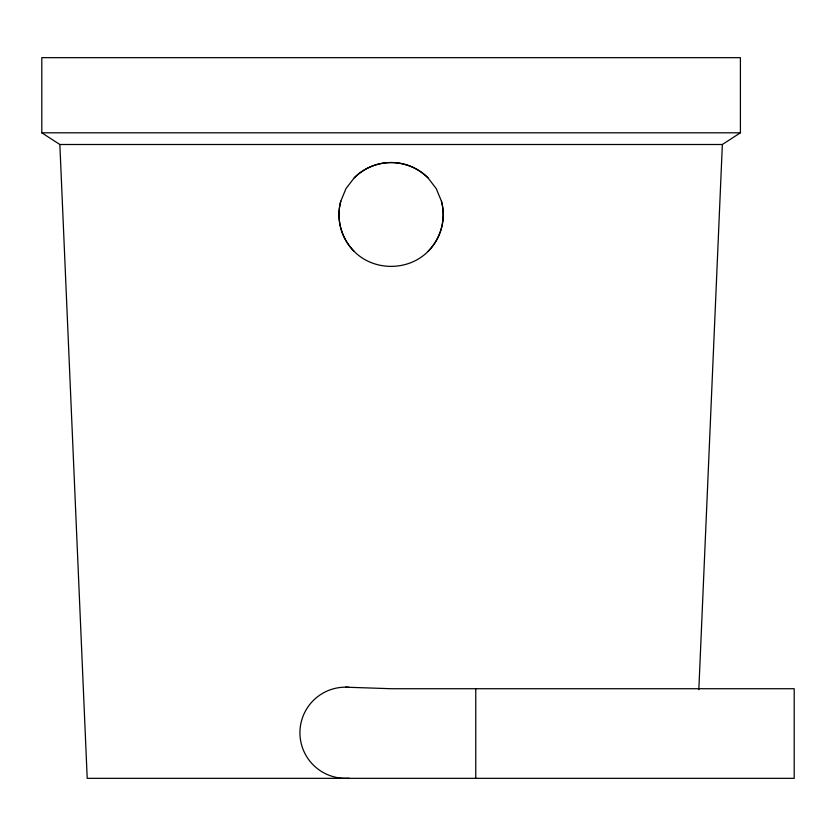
<?xml version="1.0" encoding="UTF-8"?>
<svg xmlns="http://www.w3.org/2000/svg" width="836" height="836" viewBox="0 0 836 836"><rect width="100%" height="100%" fill="white"/><g stroke="black" fill="none" stroke-linecap="round" stroke-linejoin="round"><path stroke-width="1.25" d="M698.833 689.648L722.356 144.492L740.403 132.809L740.403 57.663L41.8 57.663L41.8 132.809L59.858 144.492L722.356 144.492M340.785 201.162L345.989 188.602L354.265 177.807A53.044 52.543 71.9 0 1 391.102 162.55A53.023 52.532 -73.2 0 1 427.948 177.807L436.225 188.602L441.429 201.162A51.686 51.205 -71.9 0 1 427.948 251.49C408.344 271.324 373.859 271.334 354.265 251.49A51.696 51.215 73.2 0 1 340.785 201.162A51.686 51.205 71.9 0 0 354.265 251.49M41.8 132.809L740.403 132.809M345.519 687.171L391.102 688.718L794.2 688.718L794.2 778.337L87.205 778.337L59.858 144.492M475.757 688.718L475.757 778.337M354.265 177.807A53.023 52.532 73.2 0 1 391.102 162.55A53.044 52.543 -71.9 0 1 427.948 177.807M441.429 201.162A51.696 51.215 -73.2 0 1 427.948 251.49M349.082 778.201A45.583 45.583 0 0 1 299.936 732.754A45.583 45.583 0 0 1 349.082 687.307"/></g></svg>
